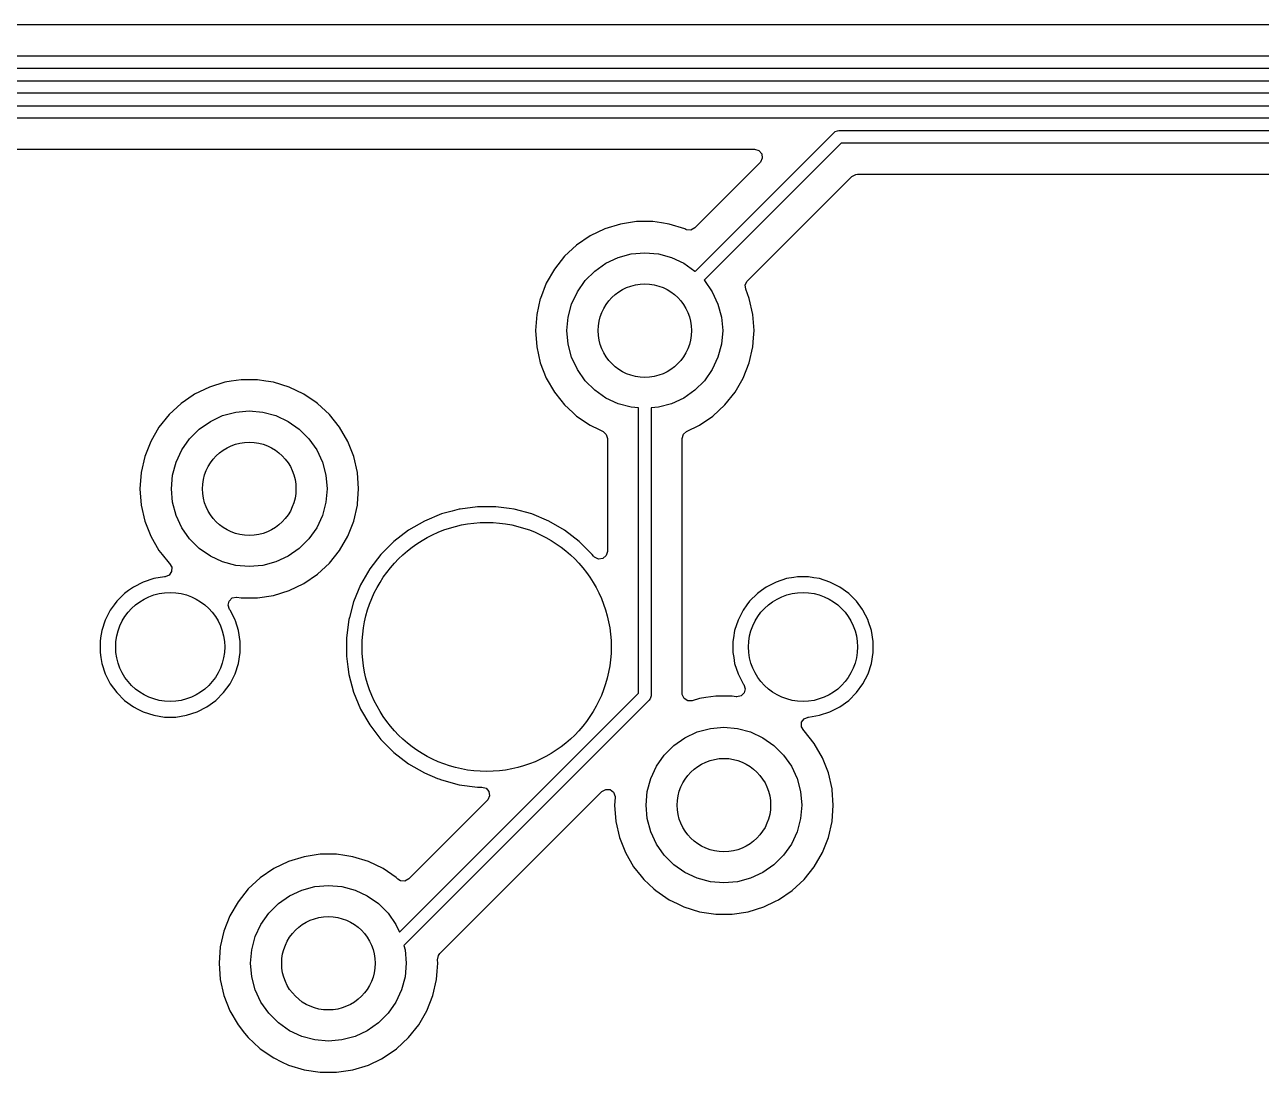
# Model space of a CAD drawing. Extents: x 98 to 223, y -135 to -41.
# Drawn here: x 156.73 to 176.58, y -80.97 to -64.14 of the extents above; entities that cross this region are included whole.
import ezdxf

# ---------------------------------------------------------------- set-up
doc = ezdxf.new("R2010")
doc.units = 0
doc.layers.add('BLACK', color=7, linetype='CONTINUOUS')

msp = doc.modelspace()

# ---------------------------------------------------------------- linework, layer by layer
at = {"layer": 'BLACK', "linetype": 'CONTINUOUS'}
for p, q in [((179.488679, -64.143249), (151.145314, -64.143249)), ((150.886639, -64.643749), (186.901874, -64.643749)), ((186.860452, -64.843749), (150.845217, -64.843749)), ((149.436889, -65.043749), (186.676935, -65.043749)), ((186.635513, -65.243749), (149.395467, -65.243749)), ((148.92892, -65.443749), (186.511249, -65.443749)), ((186.469827, -65.643749), (148.887499, -65.643749)), ((167.497309, -68.105018), (169.72929, -65.873038)), ((169.72929, -65.873038), (169.744444, -65.860602)), ((169.744444, -65.860602), (169.780492, -65.84567)), ((169.780492, -65.84567), (169.800001, -65.843749)), ((169.800001, -65.843749), (186.345563, -65.843749)), ((169.841423, -66.043749), (167.638731, -68.24644)), ((186.304141, -66.043749), (169.841423, -66.043749)), ((148.974169, -66.144249), (168.450904, -66.144249)), ((168.450904, -66.144249), (168.517943, -66.163934)), ((168.517943, -66.163934), (168.563698, -66.216738)), ((168.573642, -66.285896), (168.544617, -66.349452)), ((168.563698, -66.216738), (168.573642, -66.285896)), ((168.538585, -66.35593), (167.487895, -67.406618)), ((168.544617, -66.349452), (168.538585, -66.35593)), ((168.334674, -68.258309), (170.012417, -66.580568)), ((170.012417, -66.580568), (170.07374, -66.547083)), ((170.07374, -66.547083), (170.100098, -66.544249)), ((170.100098, -66.544249), (186.045466, -66.544249)), ((166.046173, -67.422188), (165.809803, -67.536017)), ((166.296876, -67.344856), (166.046173, -67.422188)), ((166.296882, -67.344855), (166.296876, -67.344856)), ((166.296885, -67.344854), (166.296882, -67.344855)), ((166.394747, -67.330103), (166.296885, -67.344854)), ((166.556312, -67.30575), (166.394747, -67.330103)), ((166.556318, -67.30575), (166.556312, -67.30575)), ((166.818682, -67.30575), (166.556318, -67.30575)), ((166.818687, -67.30575), (166.818682, -67.30575)), ((166.953323, -67.326044), (166.818687, -67.30575)), ((167.078115, -67.344854), (166.953323, -67.326044)), ((167.078119, -67.344855), (167.078115, -67.344854)), ((167.078123, -67.344856), (167.078119, -67.344855)), ((167.328824, -67.422187), (167.078123, -67.344856)), ((167.346416, -67.430659), (167.328824, -67.422187)), ((167.35688, -67.435119), (167.346416, -67.430659)), ((167.426572, -67.440103), (167.35688, -67.435119)), ((167.487895, -67.406618), (167.426572, -67.440103)), ((165.59302, -67.683817), (165.400698, -67.862264)), ((165.809802, -67.536018), (165.59302, -67.683817)), ((165.809803, -67.536017), (165.809802, -67.536018)), ((165.400698, -67.862264), (165.237114, -68.067393)), ((166.0625, -67.973718), (166.259975, -67.881634)), ((166.259975, -67.881634), (166.47044, -67.82524)), ((166.47044, -67.82524), (166.6875, -67.80625)), ((166.6875, -67.80625), (166.90456, -67.82524)), ((166.90456, -67.82524), (167.115025, -67.881634)), ((167.115025, -67.881634), (167.3125, -67.973718)), ((165.237114, -68.067393), (165.105932, -68.294606)), ((165.884015, -68.098694), (166.0625, -67.973718)), ((167.3125, -67.973718), (167.490985, -68.098694)), ((165.604968, -68.43125), (165.729944, -68.252765)), ((165.729944, -68.252765), (165.884015, -68.098694)), ((167.490985, -68.098694), (167.497309, -68.105018)), ((167.638731, -68.24644), (167.645056, -68.252765)), ((167.645056, -68.252765), (167.770032, -68.43125)), ((168.30082, -68.321634), (168.333258, -68.25975)), ((168.333258, -68.25975), (168.334674, -68.258309)), ((165.105932, -68.294606), (165.010082, -68.538828)), ((165.512884, -68.628725), (165.604968, -68.43125)), ((167.770032, -68.43125), (167.862116, -68.628725)), ((168.306988, -68.391226), (168.30082, -68.321634)), ((168.36492, -68.538834), (168.306988, -68.391226)), ((165.010076, -68.538847), (164.951697, -68.794624)), ((165.010082, -68.538828), (165.010076, -68.538847)), ((165.45649, -68.83919), (165.512884, -68.628725)), ((167.862116, -68.628725), (167.91851, -68.83919)), ((168.423302, -68.79462), (168.36492, -68.538834)), ((164.951696, -68.794629), (164.932092, -69.056245)), ((164.951697, -68.794624), (164.951696, -68.794629)), ((165.4375, -69.05625), (165.45649, -68.83919)), ((167.91851, -68.83919), (167.9375, -69.05625)), ((168.423302, -68.794624), (168.423302, -68.79462)), ((168.423303, -68.794629), (168.423302, -68.794624)), ((168.442908, -69.056245), (168.423303, -68.794629)), ((164.932092, -69.056245), (164.932092, -69.056254)), ((164.932092, -69.056254), (164.951696, -69.31787)), ((165.45649, -69.27331), (165.4375, -69.05625)), ((167.9375, -69.05625), (167.91851, -69.27331)), ((168.434097, -69.173828), (168.442908, -69.056254)), ((168.442908, -69.056254), (168.442908, -69.056245)), ((165.512884, -69.483775), (165.45649, -69.27331)), ((167.91851, -69.27331), (167.862116, -69.483775)), ((168.423302, -69.31788), (168.434097, -69.173828)), ((164.951696, -69.31787), (164.951697, -69.317875)), ((164.951697, -69.317875), (165.010076, -69.573652)), ((168.36492, -69.573666), (168.423302, -69.31788)), ((165.010076, -69.573652), (165.010078, -69.573661)), ((165.010078, -69.573661), (165.01008, -69.573666)), ((165.01008, -69.573666), (165.105932, -69.817893)), ((165.604968, -69.68125), (165.512884, -69.483775)), ((167.862116, -69.483775), (167.770032, -69.68125)), ((168.269068, -69.817893), (168.36492, -69.573666)), ((160.044747, -69.870103), (159.946885, -69.884854)), ((160.206312, -69.84575), (160.044747, -69.870103)), ((160.206318, -69.84575), (160.206312, -69.84575)), ((160.468682, -69.84575), (160.206318, -69.84575)), ((160.468687, -69.84575), (160.468682, -69.84575)), ((160.603323, -69.866044), (160.468687, -69.84575)), ((160.728115, -69.884854), (160.603323, -69.866044)), ((165.105932, -69.817893), (165.237114, -70.045107)), ((165.729944, -69.859735), (165.604968, -69.68125)), ((165.884015, -70.013806), (165.729944, -69.859735)), ((167.645056, -69.859735), (167.490985, -70.013806)), ((167.770032, -69.68125), (167.645056, -69.859735)), ((168.137886, -70.045107), (168.269068, -69.817893)), ((159.459796, -70.076022), (159.434339, -70.093378)), ((159.459802, -70.076018), (159.459796, -70.076021)), ((159.459796, -70.076021), (159.459796, -70.076022)), ((159.459803, -70.076017), (159.459802, -70.076018)), ((159.696173, -69.962188), (159.459803, -70.076017)), ((159.946876, -69.884856), (159.696173, -69.962188)), ((159.946882, -69.884855), (159.946876, -69.884856)), ((159.946885, -69.884854), (159.946882, -69.884855)), ((160.728119, -69.884855), (160.728115, -69.884854)), ((160.728123, -69.884856), (160.728119, -69.884855)), ((160.978827, -69.962188), (160.728123, -69.884856)), ((161.215196, -70.076017), (160.978825, -69.962188)), ((160.978825, -69.962188), (160.978827, -69.962188)), ((161.215197, -70.076018), (161.215196, -70.076017)), ((161.2152, -70.07602), (161.215197, -70.076018)), ((161.215204, -70.076022), (161.2152, -70.07602)), ((161.409764, -70.208671), (161.215204, -70.076022)), ((165.237114, -70.045107), (165.339481, -70.173471)), ((166.0625, -70.138782), (165.884015, -70.013806)), ((167.490985, -70.013806), (167.3125, -70.138782)), ((167.974305, -70.250231), (168.137886, -70.045107)), ((159.24302, -70.223817), (159.050698, -70.402264)), ((159.434339, -70.093378), (159.24302, -70.223817)), ((161.431979, -70.223817), (161.409764, -70.208671)), ((161.624301, -70.402264), (161.431979, -70.223817)), ((165.339481, -70.173471), (165.400698, -70.250235)), ((165.400698, -70.250235), (165.531528, -70.371626)), ((166.259975, -70.230866), (166.0625, -70.138782)), ((166.47044, -70.28726), (166.259975, -70.230866)), ((167.115025, -70.230866), (166.90456, -70.28726)), ((167.3125, -70.138782), (167.115025, -70.230866)), ((167.781979, -70.428683), (167.974305, -70.250231)), ((159.050698, -70.402264), (158.887114, -70.607393)), ((159.7125, -70.513718), (159.909975, -70.421634)), ((159.909975, -70.421634), (160.12044, -70.36524)), ((160.12044, -70.36524), (160.3375, -70.34625)), ((160.3375, -70.34625), (160.55456, -70.36524)), ((160.55456, -70.36524), (160.765025, -70.421634)), ((160.765025, -70.421634), (160.9625, -70.513718)), ((161.624304, -70.402268), (161.624301, -70.402264)), ((161.624305, -70.402269), (161.624304, -70.402268)), ((161.787886, -70.607393), (161.624305, -70.402269)), ((165.531528, -70.371626), (165.593021, -70.428683)), ((165.593021, -70.428683), (165.809796, -70.576478)), ((166.5875, -70.297501), (166.47044, -70.28726)), ((166.5875, -74.87823), (166.5875, -70.297501)), ((166.90456, -70.28726), (166.7875, -70.297501)), ((166.7875, -70.297501), (166.7875, -74.919652)), ((167.565204, -70.576478), (167.781979, -70.428683)), ((158.887114, -70.607393), (158.755932, -70.834606)), ((159.379944, -70.792765), (159.534015, -70.638694)), ((159.534015, -70.638694), (159.7125, -70.513718)), ((160.9625, -70.513718), (161.140985, -70.638694)), ((161.140985, -70.638694), (161.295056, -70.792765)), ((161.919068, -70.834607), (161.787886, -70.607393)), ((165.809796, -70.576478), (165.809801, -70.57648)), ((165.809801, -70.57648), (165.809802, -70.576481)), ((165.809802, -70.576481), (165.809803, -70.576482)), ((165.809803, -70.576482), (165.953801, -70.645827)), ((165.953801, -70.645827), (166.016801, -70.676166)), ((167.358198, -70.676166), (167.565204, -70.576478)), ((158.755932, -70.834606), (158.660082, -71.078828)), ((159.254968, -70.97125), (159.379944, -70.792765)), ((161.295056, -70.792765), (161.420032, -70.97125)), ((162.01492, -71.078834), (161.919068, -70.834607)), ((166.016801, -70.676166), (166.068661, -70.722988)), ((166.068661, -70.722988), (166.087, -70.787886)), ((166.087, -70.787886), (166.087, -72.601711)), ((167.288, -70.787886), (167.307685, -70.720847)), ((167.288, -74.882864), (167.288, -70.787886)), ((167.307685, -70.720847), (167.358198, -70.676166)), ((159.162884, -71.168725), (159.254968, -70.97125)), ((161.420032, -70.97125), (161.512116, -71.168725)), ((158.660076, -71.078847), (158.601697, -71.334624)), ((158.660082, -71.078828), (158.660076, -71.078847)), ((159.10649, -71.37919), (159.162884, -71.168725)), ((161.512116, -71.168725), (161.56851, -71.37919)), ((162.073302, -71.33462), (162.01492, -71.078834)), ((158.601696, -71.334629), (158.582092, -71.596245)), ((158.601697, -71.334624), (158.601696, -71.334629)), ((159.0875, -71.59625), (159.10649, -71.37919)), ((161.56851, -71.37919), (161.5875, -71.59625)), ((162.073302, -71.334624), (162.073302, -71.33462)), ((162.073303, -71.334629), (162.073302, -71.334624)), ((162.092908, -71.596245), (162.073303, -71.334629)), ((158.582092, -71.596245), (158.582092, -71.596254)), ((158.582092, -71.596254), (158.601696, -71.85787)), ((159.10649, -71.81331), (159.0875, -71.59625)), ((161.5875, -71.59625), (161.56851, -71.81331)), ((162.074947, -71.835931), (162.092908, -71.596254)), ((162.092908, -71.596254), (162.092908, -71.596245)), ((158.601696, -71.85787), (158.601697, -71.857875)), ((158.601697, -71.857875), (158.660076, -72.113652)), ((159.162884, -72.023775), (159.10649, -71.81331)), ((161.56851, -71.81331), (161.512116, -72.023775)), ((162.01492, -72.113666), (162.073302, -71.85788)), ((162.073302, -71.85788), (162.074947, -71.835931)), ((159.254968, -72.22125), (159.162884, -72.023775)), ((161.512116, -72.023775), (161.420032, -72.22125)), ((163.422538, -72.000614), (163.149999, -72.113504)), ((163.422548, -72.000611), (163.422538, -72.000614)), ((163.593067, -71.954921), (163.422548, -72.000611)), ((163.707507, -71.924257), (163.593067, -71.954921)), ((163.721585, -71.922403), (163.707507, -71.924257)), ((163.999986, -71.88575), (163.721585, -71.922403)), ((163.999994, -71.88575), (163.999986, -71.88575)), ((164.295006, -71.88575), (163.999994, -71.88575)), ((164.295013, -71.88575), (164.295006, -71.88575)), ((164.507716, -71.913754), (164.295013, -71.88575)), ((164.587493, -71.924257), (164.507716, -71.913754)), ((164.872452, -72.000611), (164.587493, -71.924257)), ((164.872454, -72.000612), (164.872452, -72.000611)), ((164.872461, -72.000614), (164.872454, -72.000612)), ((165.145, -72.113504), (164.872461, -72.000614)), ((158.660076, -72.113652), (158.660078, -72.113661)), ((158.660078, -72.113661), (158.66008, -72.113666)), ((158.66008, -72.113666), (158.755932, -72.357893)), ((159.379944, -72.399735), (159.254968, -72.22125)), ((161.420032, -72.22125), (161.295056, -72.399735)), ((161.919068, -72.357893), (162.01492, -72.113666)), ((163.149989, -72.113508), (162.894506, -72.261011)), ((163.149999, -72.113504), (163.149989, -72.113508)), ((165.14501, -72.113508), (165.145, -72.113504)), ((165.400493, -72.261011), (165.14501, -72.113508)), ((158.755932, -72.357893), (158.887114, -72.585107)), ((159.534015, -72.553806), (159.379944, -72.399735)), ((161.295056, -72.399735), (161.140985, -72.553806)), ((161.787886, -72.585107), (161.919068, -72.357893)), ((162.660452, -72.440608), (162.451858, -72.649202)), ((162.660459, -72.440602), (162.660452, -72.440608)), ((162.894506, -72.261011), (162.660459, -72.440602)), ((165.63454, -72.440602), (165.400493, -72.261011)), ((165.634547, -72.440608), (165.63454, -72.440602)), ((165.843144, -72.649205), (165.634547, -72.440608)), ((158.887114, -72.585107), (158.938233, -72.649208)), ((158.938233, -72.649208), (159.050697, -72.790234)), ((159.7125, -72.678782), (159.534015, -72.553806)), ((161.140985, -72.553806), (160.9625, -72.678782)), ((161.624305, -72.790231), (161.787886, -72.585107)), ((162.451852, -72.649209), (162.272261, -72.883256)), ((162.451858, -72.649202), (162.451852, -72.649209)), ((165.864625, -72.677199), (165.843144, -72.649205)), ((166.087, -72.601711), (166.067315, -72.66875)), ((159.050697, -72.790234), (159.056877, -72.795967)), ((159.056877, -72.795967), (159.092633, -72.855994)), ((159.909975, -72.770866), (159.7125, -72.678782)), ((160.12044, -72.82726), (159.909975, -72.770866)), ((160.3375, -72.84625), (160.12044, -72.82726)), ((160.55456, -72.82726), (160.3375, -72.84625)), ((160.765025, -72.770866), (160.55456, -72.82726)), ((160.9625, -72.678782), (160.765025, -72.770866)), ((161.431979, -72.968683), (161.624305, -72.790231)), ((165.881797, -72.695424), (165.864625, -72.677199)), ((165.945353, -72.724449), (165.881797, -72.695424)), ((166.014511, -72.714505), (165.945353, -72.724449)), ((166.067315, -72.66875), (166.014511, -72.714505)), ((158.803943, -73.038464), (158.63546, -73.093206)), ((158.978928, -73.010748), (158.803943, -73.038464)), ((158.982288, -73.010484), (158.978928, -73.010748)), ((158.986006, -73.010134), (158.982288, -73.010484)), ((159.050511, -72.983285), (158.986006, -73.010134)), ((159.09026, -72.925824), (159.050511, -72.983285)), ((159.092633, -72.855994), (159.09026, -72.925824)), ((161.215204, -73.116478), (161.431979, -72.968683)), ((162.272261, -72.883256), (162.124758, -73.138739)), ((168.963943, -73.038464), (168.79546, -73.093206)), ((169.080595, -73.019988), (168.963943, -73.038464)), ((169.138921, -73.01075), (169.080595, -73.019988)), ((169.316079, -73.01075), (169.138921, -73.01075)), ((169.403567, -73.024607), (169.316079, -73.01075)), ((169.491056, -73.038464), (169.403567, -73.024607)), ((169.659539, -73.093206), (169.491056, -73.038464)), ((158.399604, -73.230311), (158.334286, -73.277767)), ((158.477609, -73.173636), (158.399604, -73.230311)), ((158.635457, -73.093207), (158.477609, -73.173636)), ((158.63546, -73.093206), (158.635457, -73.093207)), ((160.728115, -73.307646), (160.978823, -73.230313)), ((160.978823, -73.230313), (161.215204, -73.116478)), ((162.124754, -73.138749), (162.011864, -73.411288)), ((162.124758, -73.138739), (162.124754, -73.138749)), ((168.559604, -73.230311), (168.494286, -73.277767)), ((168.637609, -73.173636), (168.559604, -73.230311)), ((168.795457, -73.093207), (168.637609, -73.173636)), ((168.79546, -73.093206), (168.795457, -73.093207)), ((169.659542, -73.093207), (169.659539, -73.093206)), ((169.808558, -73.169136), (169.659542, -73.093207)), ((169.81739, -73.173636), (169.808558, -73.169136)), ((169.960714, -73.277767), (169.81739, -73.173636)), ((158.209017, -73.403036), (158.167574, -73.460078)), ((158.209019, -73.403034), (158.209017, -73.403036)), ((158.334283, -73.277769), (158.209019, -73.403033)), ((158.209019, -73.403033), (158.209019, -73.403034)), ((158.334284, -73.277769), (158.334283, -73.277769)), ((158.334286, -73.277767), (158.334284, -73.277769)), ((159.996222, -73.466222), (160.012048, -73.398168)), ((160.012048, -73.398168), (160.062154, -73.349473)), ((160.062154, -73.349473), (160.130632, -73.335598)), ((160.130632, -73.335598), (160.138492, -73.336526)), ((160.138492, -73.336526), (160.206318, -73.34675)), ((160.206318, -73.34675), (160.468682, -73.34675)), ((160.468682, -73.34675), (160.728115, -73.307646)), ((162.011861, -73.411298), (161.944084, -73.664249)), ((162.011864, -73.411288), (162.011861, -73.411298)), ((168.369017, -73.403036), (168.327574, -73.460078)), ((168.369019, -73.403034), (168.369017, -73.403036)), ((168.494283, -73.277769), (168.369019, -73.403033)), ((168.369019, -73.403033), (168.369019, -73.403034)), ((168.494284, -73.277769), (168.494283, -73.277769)), ((168.494286, -73.277767), (168.494284, -73.277769)), ((170.085983, -73.403036), (169.960714, -73.277767)), ((170.179701, -73.532028), (170.085983, -73.403036)), ((158.104886, -73.546359), (158.024457, -73.704207)), ((158.167574, -73.460078), (158.104886, -73.546359)), ((160.019702, -73.532028), (159.996222, -73.466222)), ((160.029029, -73.544867), (160.019702, -73.532028)), ((160.030114, -73.54636), (160.029029, -73.544867)), ((160.08269, -73.649545), (160.030114, -73.54636)), ((168.264886, -73.546359), (168.184457, -73.704207)), ((168.327574, -73.460078), (168.264886, -73.546359)), ((170.190113, -73.546359), (170.179701, -73.532028)), ((170.270542, -73.704207), (170.190113, -73.546359)), ((158.024456, -73.70421), (157.969714, -73.872693)), ((158.024457, -73.704207), (158.024456, -73.70421)), ((160.110542, -73.704207), (160.08269, -73.649545)), ((160.110543, -73.70421), (160.110542, -73.704207)), ((160.114334, -73.715879), (160.110543, -73.70421)), ((160.165286, -73.872695), (160.114334, -73.715879)), ((161.935506, -73.696265), (161.897, -73.988736)), ((161.935508, -73.696254), (161.935506, -73.696265)), ((161.944084, -73.664249), (161.935508, -73.696254)), ((168.184456, -73.70421), (168.129714, -73.872693)), ((168.184457, -73.704207), (168.184456, -73.70421)), ((170.270543, -73.70421), (170.270542, -73.704207)), ((170.274334, -73.715879), (170.270543, -73.70421)), ((170.325286, -73.872695), (170.274334, -73.715879)), ((157.951333, -73.988744), (157.942, -74.047671)), ((157.969714, -73.872693), (157.951333, -73.988744)), ((160.193, -74.047671), (160.165286, -73.872695)), ((161.897, -73.988736), (161.897, -74.283763)), ((168.111333, -73.988744), (168.102, -74.047671)), ((168.129714, -73.872693), (168.111333, -73.988744)), ((170.353, -74.047671), (170.325286, -73.872695)), ((157.942, -74.047671), (157.942, -74.224829)), ((157.942, -74.224829), (157.954778, -74.305506)), ((160.165286, -74.399805), (160.193, -74.224829)), ((160.193, -74.224829), (160.193, -74.047671)), ((168.102, -74.047671), (168.102, -74.224829)), ((168.102, -74.224829), (168.114778, -74.305506)), ((170.325286, -74.399805), (170.353, -74.224829)), ((170.353, -74.224829), (170.353, -74.047671)), ((157.954778, -74.305506), (157.969714, -74.399806)), ((157.969714, -74.399806), (158.024456, -74.568289)), ((160.110542, -74.568292), (160.165286, -74.399805)), ((161.897, -74.283763), (161.91938, -74.453749)), ((168.114778, -74.305506), (168.129714, -74.399806)), ((168.129714, -74.399806), (168.184456, -74.568289)), ((170.270542, -74.568292), (170.325286, -74.399805)), ((158.024456, -74.568289), (158.024457, -74.568292)), ((158.024457, -74.568292), (158.099398, -74.71537)), ((160.030114, -74.72614), (160.110542, -74.568292)), ((161.91938, -74.453749), (161.935507, -74.576243)), ((161.935507, -74.576243), (162.011861, -74.861201)), ((168.184456, -74.568289), (168.184457, -74.568292)), ((168.184457, -74.568292), (168.264887, -74.726142)), ((170.190114, -74.72614), (170.270542, -74.568292)), ((158.099398, -74.71537), (158.104886, -74.72614)), ((158.104886, -74.72614), (158.209017, -74.869464)), ((159.925983, -74.869464), (160.030114, -74.72614)), ((168.264887, -74.726142), (168.275298, -74.740472)), ((168.275298, -74.740472), (168.298777, -74.806279)), ((168.298777, -74.806279), (168.282951, -74.874332)), ((170.085983, -74.869464), (170.190114, -74.72614)), ((158.209017, -74.869464), (158.334286, -74.994733)), ((158.334286, -74.994733), (158.47761, -75.098864)), ((159.65739, -75.098864), (159.800714, -74.994733)), ((159.800714, -74.994733), (159.925983, -74.869464)), ((162.011861, -74.861201), (162.011864, -74.861211)), ((162.011864, -74.861211), (162.124754, -75.13375)), ((162.748689, -78.71704), (166.5875, -74.87823)), ((166.758211, -74.990363), (162.819675, -78.928898)), ((166.770647, -74.975209), (166.758211, -74.990363)), ((166.772324, -74.971161), (166.770647, -74.975209)), ((166.785579, -74.939161), (166.772324, -74.971161)), ((166.7875, -74.919652), (166.785579, -74.939161)), ((167.289513, -74.902178), (167.288, -74.882864)), ((167.3194, -74.965334), (167.289513, -74.902178)), ((167.378686, -75.002305), (167.3194, -74.965334)), ((167.448549, -75.001355), (167.378686, -75.002305)), ((167.566872, -74.964857), (167.448549, -75.001355)), ((167.566882, -74.964855), (167.566872, -74.964857)), ((167.566885, -74.964854), (167.566882, -74.964855)), ((167.664747, -74.950103), (167.566885, -74.964854)), ((167.826312, -74.92575), (167.664747, -74.950103)), ((167.826318, -74.92575), (167.826312, -74.92575)), ((168.088682, -74.92575), (167.826318, -74.92575)), ((168.088689, -74.92575), (168.088682, -74.92575)), ((168.156498, -74.935971), (168.088689, -74.92575)), ((168.164366, -74.936901), (168.156498, -74.935971)), ((168.232844, -74.923026), (168.164366, -74.936901)), ((168.282951, -74.874332), (168.232844, -74.923026)), ((169.81739, -75.098864), (169.960714, -74.994733)), ((169.960714, -74.994733), (170.085983, -74.869464)), ((158.47761, -75.098864), (158.546077, -75.13375)), ((158.546077, -75.13375), (158.635457, -75.179292)), ((158.635457, -75.179292), (158.63546, -75.179293)), ((158.63546, -75.179293), (158.719701, -75.206664)), ((158.719701, -75.206664), (158.803945, -75.234036)), ((158.803945, -75.234036), (158.978921, -75.26175)), ((159.156079, -75.26175), (159.331055, -75.234036)), ((159.331055, -75.234036), (159.499542, -75.179292)), ((159.499542, -75.179292), (159.65739, -75.098864)), ((162.124754, -75.13375), (162.124758, -75.13376)), ((162.124758, -75.13376), (162.272261, -75.389243)), ((169.316079, -75.26175), (169.491055, -75.234036)), ((169.491055, -75.234036), (169.659542, -75.179292)), ((169.659542, -75.179292), (169.81739, -75.098864)), ((158.978921, -75.26175), (158.978922, -75.26175)), ((158.978922, -75.26175), (159.156078, -75.26175)), ((159.156078, -75.26175), (159.156079, -75.26175)), ((162.272261, -75.389243), (162.451852, -75.62329)), ((167.74044, -75.44524), (167.9575, -75.42625)), ((167.9575, -75.42625), (168.17456, -75.44524)), ((169.202366, -75.416504), (169.204739, -75.346675)), ((169.238122, -75.476531), (169.202366, -75.416504)), ((169.204739, -75.346675), (169.244488, -75.289214)), ((169.244488, -75.289214), (169.308993, -75.262365)), ((169.308993, -75.262365), (169.312727, -75.262014)), ((169.312727, -75.262014), (169.316076, -75.26175)), ((169.316076, -75.26175), (169.316079, -75.26175)), ((162.451852, -75.62329), (162.451858, -75.623297)), ((162.451858, -75.623297), (162.660452, -75.831891)), ((167.154015, -75.718694), (167.3325, -75.593718)), ((167.3325, -75.593718), (167.529975, -75.501634)), ((167.529975, -75.501634), (167.74044, -75.44524)), ((168.17456, -75.44524), (168.385025, -75.501634)), ((168.385025, -75.501634), (168.5825, -75.593718)), ((168.5825, -75.593718), (168.760985, -75.718694)), ((169.244298, -75.482261), (169.238122, -75.476531)), ((169.244299, -75.482262), (169.244298, -75.482261)), ((169.244303, -75.482267), (169.244299, -75.482262)), ((169.244305, -75.482269), (169.244303, -75.482267)), ((169.407886, -75.687393), (169.244305, -75.482269)), ((162.660452, -75.831891), (162.660459, -75.831897)), ((162.660459, -75.831897), (162.894506, -76.011488)), ((166.999944, -75.872765), (167.154015, -75.718694)), ((168.760985, -75.718694), (168.915056, -75.872765)), ((169.539068, -75.914607), (169.407886, -75.687393)), ((162.894506, -76.011488), (163.149989, -76.158991)), ((166.874968, -76.05125), (166.999944, -75.872765)), ((168.915056, -75.872765), (169.040032, -76.05125)), ((169.63492, -76.158834), (169.539068, -75.914607)), ((163.149989, -76.158991), (163.14999, -76.158991)), ((163.14999, -76.158991), (163.149993, -76.158993)), ((163.149993, -76.158993), (163.360796, -76.24631)), ((166.782884, -76.248725), (166.874968, -76.05125)), ((169.040032, -76.05125), (169.132116, -76.248725)), ((169.693302, -76.41462), (169.63492, -76.158834)), ((163.360796, -76.24631), (163.379222, -76.253943)), ((163.379222, -76.253943), (163.422548, -76.271889)), ((163.422548, -76.271889), (163.707507, -76.348243)), ((163.707507, -76.348243), (163.999994, -76.38675)), ((163.999994, -76.38675), (164.000001, -76.38675)), ((164.000001, -76.38675), (164.071804, -76.38675)), ((164.071804, -76.38675), (164.138843, -76.406435)), ((164.138843, -76.406435), (164.184598, -76.459239)), ((165.999968, -76.456417), (166.061289, -76.422934)), ((166.061289, -76.422934), (166.130981, -76.427918)), ((166.130981, -76.427918), (166.186914, -76.46979)), ((166.72649, -76.45919), (166.782884, -76.248725)), ((169.132116, -76.248725), (169.18851, -76.45919)), ((169.693302, -76.414624), (169.693302, -76.41462)), ((169.693303, -76.414629), (169.693302, -76.414624)), ((169.694374, -76.428921), (169.693303, -76.414629)), ((164.159485, -76.598431), (162.896469, -77.861446)), ((163.394568, -79.061817), (165.999968, -76.456417)), ((164.165517, -76.591953), (164.159485, -76.598431)), ((164.194542, -76.528397), (164.165517, -76.591953)), ((164.184598, -76.459239), (164.194542, -76.528397)), ((166.186914, -76.46979), (166.211331, -76.535254)), ((166.2113, -76.553366), (166.202092, -76.676245)), ((166.211331, -76.535254), (166.2113, -76.553366)), ((166.7075, -76.67625), (166.72649, -76.45919)), ((169.18851, -76.45919), (169.2075, -76.67625)), ((169.712908, -76.676245), (169.694374, -76.428921)), ((166.202092, -76.676245), (166.202092, -76.676254)), ((166.202092, -76.676254), (166.221696, -76.93787)), ((166.72649, -76.89331), (166.7075, -76.67625)), ((169.2075, -76.67625), (169.18851, -76.89331)), ((169.693303, -76.93787), (169.712908, -76.676254)), ((169.712908, -76.676254), (169.712908, -76.676245)), ((166.221696, -76.93787), (166.221697, -76.937875)), ((166.221697, -76.937875), (166.280076, -77.193652)), ((166.782884, -77.103775), (166.72649, -76.89331)), ((169.18851, -76.89331), (169.132116, -77.103775)), ((169.63492, -77.193666), (169.693302, -76.93788)), ((169.693302, -76.93788), (169.693303, -76.93787)), ((166.280076, -77.193652), (166.280078, -77.193661)), ((166.280078, -77.193661), (166.28008, -77.193666)), ((166.28008, -77.193666), (166.375932, -77.437893)), ((166.874968, -77.30125), (166.782884, -77.103775)), ((169.132116, -77.103775), (169.040032, -77.30125)), ((169.539068, -77.437893), (169.63492, -77.193666)), ((166.999944, -77.479735), (166.874968, -77.30125)), ((169.040032, -77.30125), (168.915056, -77.479735)), ((160.966173, -77.582188), (160.729803, -77.696017)), ((161.216876, -77.504856), (160.966173, -77.582188)), ((161.216882, -77.504855), (161.216876, -77.504856)), ((161.216885, -77.504854), (161.216882, -77.504855)), ((161.314747, -77.490103), (161.216885, -77.504854)), ((161.476312, -77.46575), (161.314747, -77.490103)), ((161.476318, -77.46575), (161.476312, -77.46575)), ((161.738682, -77.46575), (161.476318, -77.46575)), ((161.738687, -77.46575), (161.738682, -77.46575)), ((161.873323, -77.486044), (161.738687, -77.46575)), ((161.998115, -77.504854), (161.873323, -77.486044)), ((161.998119, -77.504855), (161.998115, -77.504854)), ((161.998123, -77.504856), (161.998119, -77.504855)), ((162.248827, -77.582188), (161.998123, -77.504856)), ((162.485196, -77.696017), (162.248825, -77.582188)), ((162.248825, -77.582188), (162.248827, -77.582188)), ((166.375932, -77.437893), (166.507114, -77.665107)), ((167.154015, -77.633806), (166.999944, -77.479735)), ((168.915056, -77.479735), (168.760985, -77.633806)), ((169.407886, -77.665107), (169.539068, -77.437893)), ((160.729802, -77.696018), (160.51302, -77.843817)), ((160.729803, -77.696017), (160.729802, -77.696018)), ((162.485197, -77.696018), (162.485196, -77.696017)), ((162.4852, -77.69602), (162.485197, -77.696018)), ((162.485204, -77.696022), (162.4852, -77.69602)), ((162.697341, -77.840655), (162.485204, -77.696022)), ((166.507114, -77.665107), (166.630323, -77.819606)), ((167.3325, -77.758782), (167.154015, -77.633806)), ((167.529975, -77.850866), (167.3325, -77.758782)), ((168.5825, -77.758782), (168.385025, -77.850866)), ((168.760985, -77.633806), (168.5825, -77.758782)), ((169.244305, -77.870231), (169.407886, -77.665107)), ((160.51302, -77.843817), (160.320698, -78.022264)), ((161.179975, -78.041634), (161.39044, -77.98524)), ((161.39044, -77.98524), (161.6075, -77.96625)), ((161.6075, -77.96625), (161.82456, -77.98524)), ((161.82456, -77.98524), (162.035025, -78.041634)), ((162.701983, -77.84382), (162.697341, -77.840655)), ((162.724446, -77.864663), (162.701983, -77.84382)), ((162.765454, -77.889947), (162.724446, -77.864663)), ((162.835146, -77.894931), (162.765454, -77.889947)), ((162.896469, -77.861446), (162.835146, -77.894931)), ((166.630323, -77.819606), (166.670698, -77.870235)), ((166.670698, -77.870235), (166.834548, -78.022264)), ((167.74044, -77.90726), (167.529975, -77.850866)), ((167.9575, -77.92625), (167.74044, -77.90726)), ((168.17456, -77.90726), (167.9575, -77.92625)), ((168.385025, -77.850866), (168.17456, -77.90726)), ((169.051979, -78.048683), (169.244305, -77.870231)), ((160.320698, -78.022264), (160.157114, -78.227393)), ((160.804015, -78.258694), (160.9825, -78.133718)), ((160.9825, -78.133718), (161.179975, -78.041634)), ((162.035025, -78.041634), (162.2325, -78.133718)), ((162.2325, -78.133718), (162.410985, -78.258694)), ((166.834548, -78.022264), (166.863021, -78.048683)), ((166.863021, -78.048683), (167.079796, -78.196478)), ((167.079796, -78.196478), (167.079801, -78.19648)), ((167.079801, -78.19648), (167.079802, -78.196481)), ((167.079802, -78.196481), (167.079803, -78.196482)), ((167.079803, -78.196482), (167.205343, -78.256938)), ((168.785611, -78.22036), (168.835196, -78.196482)), ((168.835196, -78.196481), (168.835204, -78.196478)), ((168.835196, -78.196482), (168.835196, -78.196481)), ((168.835204, -78.196478), (169.051979, -78.048683)), ((160.157114, -78.227393), (160.025932, -78.454606)), ((160.524968, -78.59125), (160.649944, -78.412765)), ((160.649944, -78.412765), (160.804015, -78.258694)), ((162.410985, -78.258694), (162.565056, -78.412765)), ((162.565056, -78.412765), (162.690032, -78.59125)), ((167.205343, -78.256938), (167.316173, -78.310311)), ((167.316173, -78.310311), (167.316174, -78.310311)), ((167.316174, -78.310311), (167.316177, -78.310313)), ((167.316177, -78.310313), (167.566885, -78.387646)), ((167.566885, -78.387646), (167.826318, -78.42675)), ((168.088682, -78.42675), (168.348115, -78.387646)), ((168.348115, -78.387646), (168.598823, -78.310313)), ((168.598823, -78.310313), (168.785611, -78.22036)), ((160.025932, -78.454606), (159.930082, -78.698828)), ((160.432884, -78.788725), (160.524968, -78.59125)), ((162.690032, -78.59125), (162.748689, -78.71704)), ((167.826318, -78.42675), (168.088682, -78.42675)), ((159.930076, -78.698847), (159.871697, -78.954624)), ((159.930082, -78.698828), (159.930076, -78.698847)), ((160.37649, -78.99919), (160.432884, -78.788725)), ((159.871696, -78.954629), (159.852092, -79.216245)), ((159.871697, -78.954624), (159.871696, -78.954629)), ((160.3575, -79.21625), (160.37649, -78.99919)), ((162.819675, -78.928898), (162.83851, -78.99919)), ((162.83851, -78.99919), (162.8575, -79.21625)), ((163.358599, -79.15876), (163.373217, -79.09044)), ((163.362623, -79.212455), (163.358599, -79.15876)), ((163.373217, -79.09044), (163.394568, -79.061817)), ((159.852092, -79.216245), (159.852092, -79.216254)), ((159.852092, -79.216254), (159.871696, -79.47787)), ((160.37649, -79.43331), (160.3575, -79.21625)), ((162.8575, -79.21625), (162.83851, -79.43331)), ((163.343302, -79.47788), (163.353418, -79.342893)), ((163.353418, -79.342893), (163.362908, -79.216254)), ((163.362908, -79.216249), (163.362623, -79.212455)), ((163.362908, -79.216254), (163.362908, -79.216249)), ((159.871696, -79.47787), (159.871697, -79.477875)), ((159.871697, -79.477875), (159.930076, -79.733652)), ((160.432884, -79.643775), (160.37649, -79.43331)), ((162.83851, -79.43331), (162.782116, -79.643775)), ((163.28492, -79.733666), (163.343302, -79.47788)), ((159.930076, -79.733652), (159.930078, -79.733661)), ((159.930078, -79.733661), (159.93008, -79.733666)), ((159.93008, -79.733666), (160.025932, -79.977893)), ((160.524968, -79.84125), (160.432884, -79.643775)), ((162.782116, -79.643775), (162.690032, -79.84125)), ((163.189068, -79.977893), (163.28492, -79.733666)), ((160.025932, -79.977893), (160.157114, -80.205107)), ((160.649944, -80.019735), (160.524968, -79.84125)), ((162.690032, -79.84125), (162.565056, -80.019735)), ((163.057886, -80.205107), (163.189068, -79.977893)), ((160.804015, -80.173806), (160.649944, -80.019735)), ((160.9825, -80.298782), (160.804015, -80.173806)), ((162.410985, -80.173806), (162.2325, -80.298782)), ((162.565056, -80.019735), (162.410985, -80.173806)), ((160.157114, -80.205107), (160.262096, -80.33675)), ((160.262096, -80.33675), (160.320698, -80.410235)), ((161.179975, -80.390866), (160.9825, -80.298782)), ((161.39044, -80.44726), (161.179975, -80.390866)), ((162.035025, -80.390866), (161.82456, -80.44726)), ((162.2325, -80.298782), (162.035025, -80.390866)), ((162.894305, -80.410231), (163.057886, -80.205107)), ((160.320698, -80.410235), (160.501214, -80.577728)), ((160.501214, -80.577728), (160.513021, -80.588683)), ((160.513021, -80.588683), (160.729796, -80.736478)), ((161.6075, -80.46625), (161.39044, -80.44726)), ((161.82456, -80.44726), (161.6075, -80.46625)), ((162.485204, -80.736478), (162.701979, -80.588683)), ((162.701979, -80.588683), (162.894305, -80.410231)), ((160.729796, -80.736478), (160.729801, -80.73648)), ((160.729801, -80.73648), (160.729802, -80.736481)), ((160.729802, -80.736481), (160.729803, -80.736482)), ((160.729803, -80.736482), (160.855343, -80.796938)), ((162.248823, -80.850313), (162.458456, -80.749359)), ((162.458456, -80.749359), (162.485196, -80.736482)), ((162.485196, -80.736481), (162.485204, -80.736478)), ((162.485196, -80.736482), (162.485196, -80.736481)), ((160.855343, -80.796938), (160.966173, -80.850311)), ((160.966173, -80.850311), (160.966174, -80.850311)), ((160.966174, -80.850311), (160.966177, -80.850313)), ((160.966177, -80.850313), (161.216885, -80.927646)), ((161.216885, -80.927646), (161.476318, -80.96675)), ((161.476318, -80.96675), (161.738682, -80.96675)), ((161.738682, -80.96675), (161.998115, -80.927646)), ((161.998115, -80.927646), (162.248823, -80.850313))]:
    msp.add_line(p, q, dxfattribs=at)
at = {"layer": 'BLACK'}
for centre, radius in [((166.6875, -69.05625), 0.75), ((160.3375, -71.59625), 0.75), ((164.1475, -74.13625), 2), ((159.0675, -74.13625), 0.875), ((169.2275, -74.13625), 0.875), ((167.9575, -76.67625), 0.75), ((161.6075, -79.21625), 0.75)]:
    msp.add_circle(centre, radius, dxfattribs=at)

doc.saveas('drawing.dxf')
